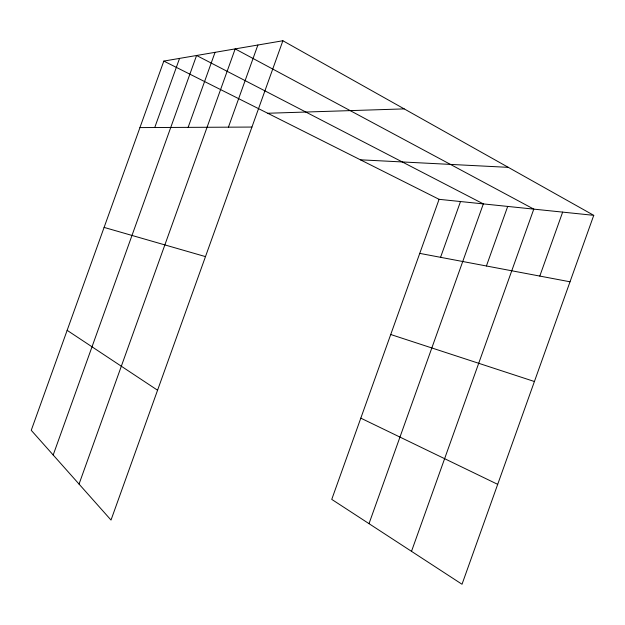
<?xml version="1.0" encoding="UTF-8"?>
<svg xmlns="http://www.w3.org/2000/svg" width="625" height="625" viewBox="0 0 625 625"><rect width="100%" height="100%" fill="white"/><g stroke="black" fill="none" stroke-linecap="round" stroke-linejoin="round"><path stroke-width="0.94" d="M539.797 276.078L562.648 212.117M593.75 215.336L462.023 584.25L331.75 499.383L439.086 199.32L593.75 215.336L282.883 40.75L163.82 61.086L31.25 430.312L111.016 520.055L282.883 40.75M154.742 127.523L179.555 58.398M53.188 454.992L196.578 55.492L483.336 203.898L369.016 523.656M188.133 127.367L215.055 52.336M79.047 484.086L235.18 48.898L533.789 209.125L411.508 551.344M228.422 127.172L257.883 45.023M440.562 257.32L460.508 201.539M486.414 265.984L507.703 206.422M267.711 113.258L404.211 108.891M139.938 127.594L251.938 127.062M360.414 159.812L508.312 167.352M419.742 253.383L570.023 281.789M104.102 227.406L205.484 256.609M390.727 334.508L534.414 381.516M360.805 418.148L497.695 484.352M163.82 61.086L439.086 199.32M67.148 330.336L157.57 390.227"/></g></svg>
